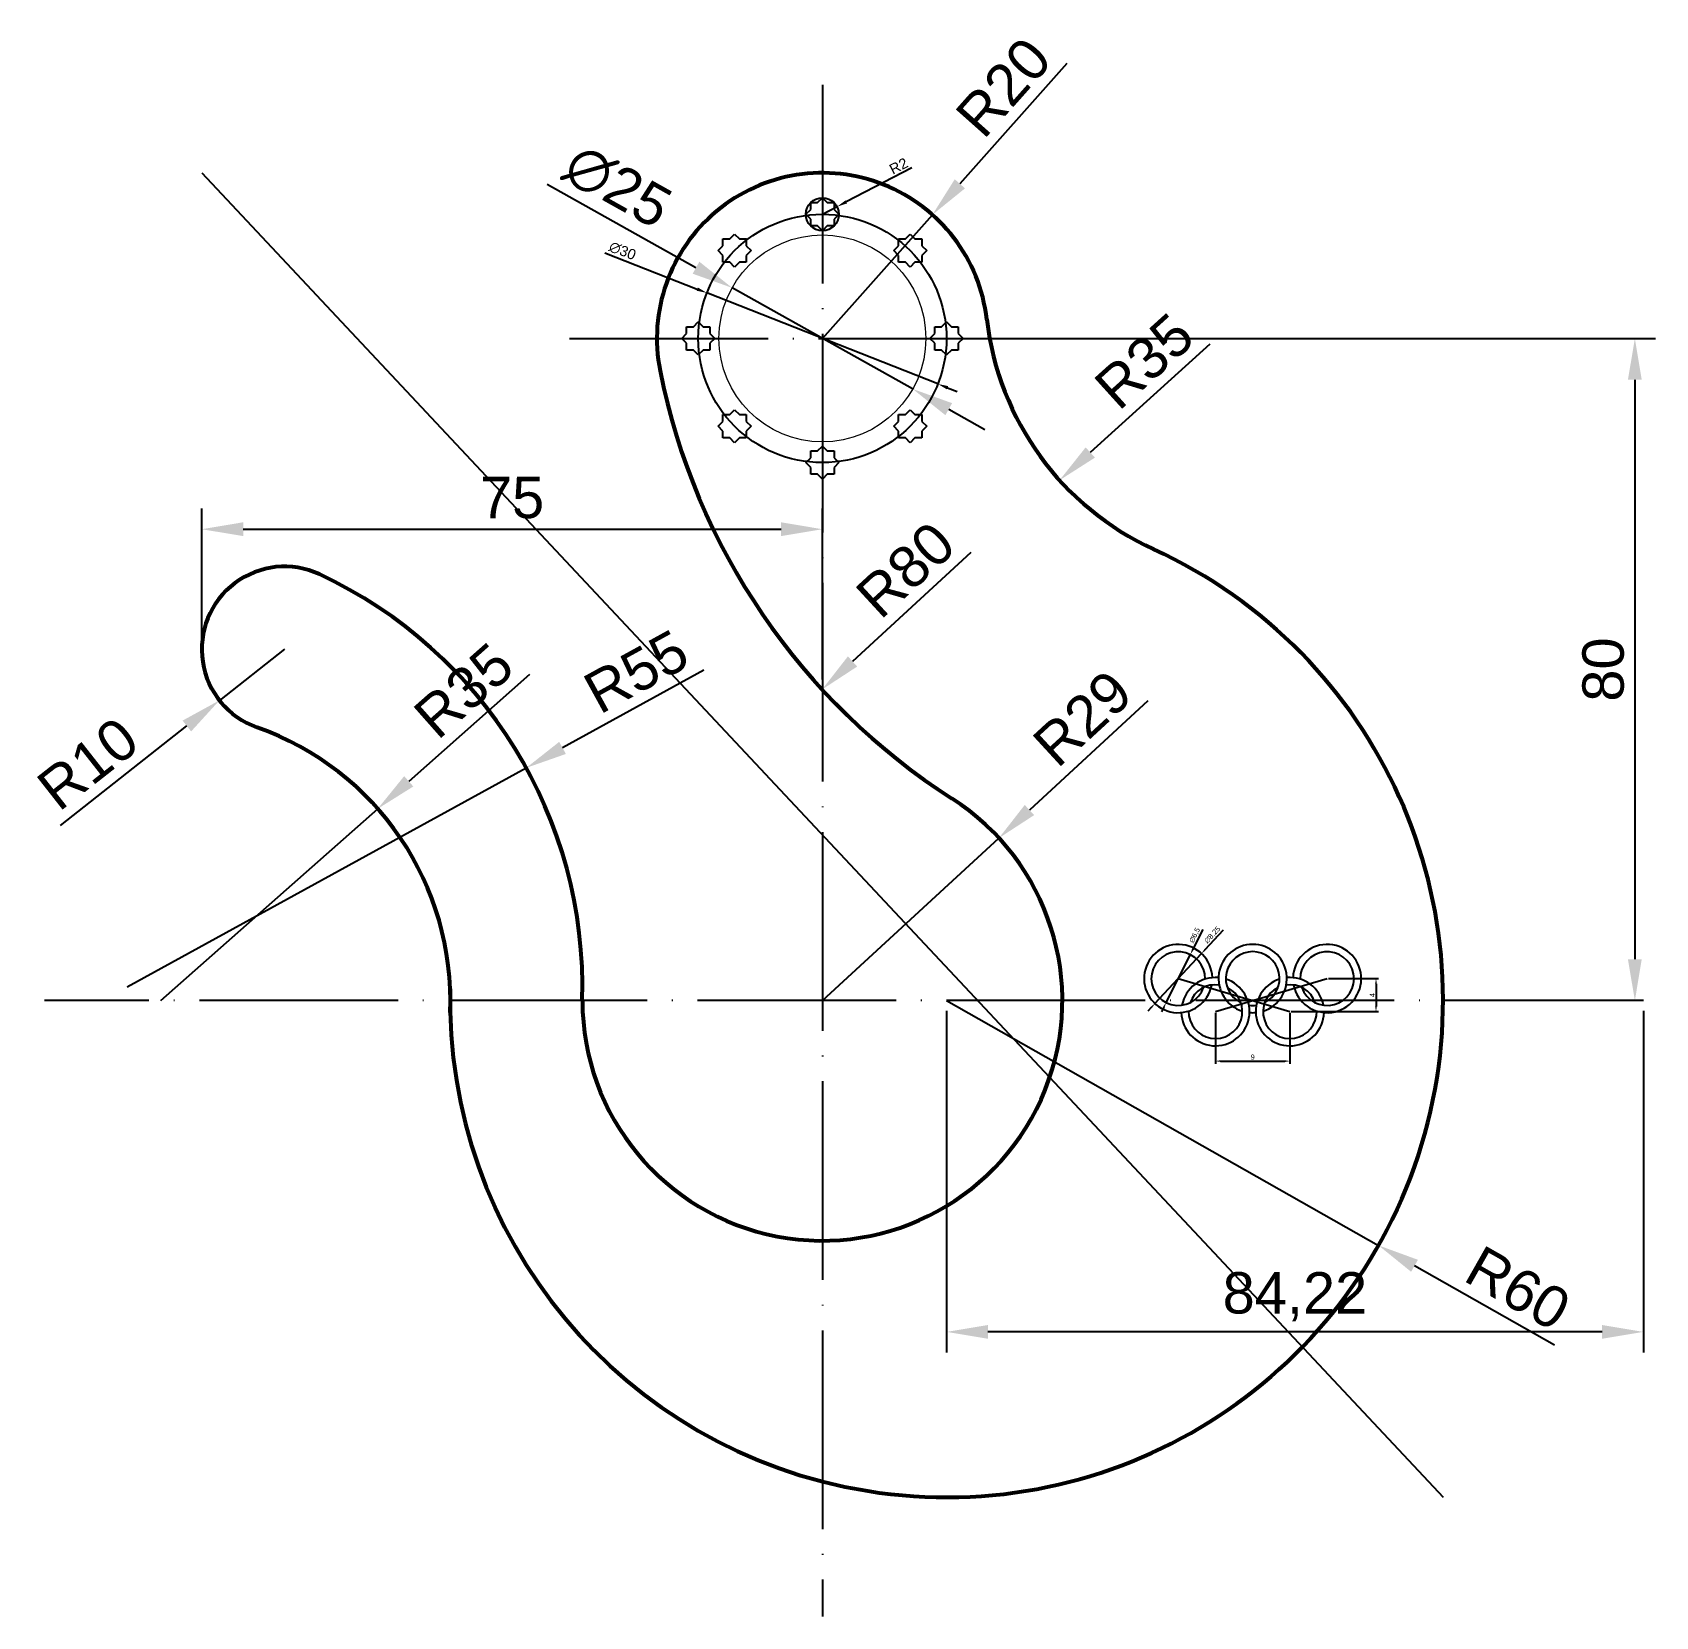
# Model space of a CAD drawing. Header units: millimetres. Extents: x 4700 to 4896, y 3064 to 3255.
import ezdxf

# ---------------------------------------------------------------- set-up
doc = ezdxf.new("R2010")
doc.units = ezdxf.units.MM
doc.linetypes.add('ACAD_ISO04W100', pattern=[30, 24, -3, 0, -3])
doc.layers.add('Cotas', color=253, linetype='Continuous')
doc.layers.add('Ejes', color=9, linetype='Continuous')
doc.styles.get("Standard").update_dxf_attribs({"font": 'arial.ttf'})
doc.dimstyles.new('Ari_m', dxfattribs={"dimtxt": 2.5, "dimasz": 2.5, "dimexe": 1.25, "dimexo": 0.625, "dimtad": 1, "dimtxsty": 'Standard', "dimcen": 2.5, "dimadec": 0, "dimazin": 0, "dimtfac": 1, "dimtmove": 0, "dimatfit": 3, "dimfxl": 1, "dimarcsym": 0})

# ---------------------------------------------------------------- blocks, each defined once
blk = doc.blocks.new('*D9')
at = {"layer": 'Cotas', "color": 0, "lineweight": -2, "transparency": 16777216}
for p, q in [((4780.96, 3177.98), (4763.88, 3168.6)), ((4711.28, 3139.72), (4759.49, 3166.19))]:
    blk.add_line(p, q, dxfattribs=at)
at = {"layer": 'Cotas', "color": 0, "transparency": 16777216}
blk.add_solid([(4763.47, 3169.33), (4764.28, 3167.87), (4759.49, 3166.19)], dxfattribs=at)
at = {"layer": 'Defpoints', "color": 0, "transparency": 16777216}
for p in [(4759.49, 3166.19), (4711.28, 3139.72)]:
    blk.add_point(p, dxfattribs=at)
at = {"layer": 'Cotas', "color": 0, "lineweight": 9, "transparency": 16777216, "insert": (4772.78, 3177.81), "char_height": 5, "attachment_point": 5, "rotation": 28.7717}
blk.add_mtext('R55', dxfattribs=at)
blk = doc.blocks.new('*D8')
at = {"layer": 'Cotas', "color": 0, "lineweight": -2, "transparency": 16777216}
for p, q in [((4834.61, 3174.27), (4820.29, 3161.09)), ((4795.28, 3138.07), (4816.61, 3157.71))]:
    blk.add_line(p, q, dxfattribs=at)
at = {"layer": 'Cotas', "color": 0, "transparency": 16777216}
blk.add_solid([(4819.73, 3161.71), (4820.86, 3160.48), (4816.61, 3157.71)], dxfattribs=at)
at = {"layer": 'Defpoints', "color": 0, "transparency": 16777216}
for p in [(4816.61, 3157.71), (4795.28, 3138.07)]:
    blk.add_point(p, dxfattribs=at)
at = {"layer": 'Cotas', "color": 0, "lineweight": 9, "transparency": 16777216, "insert": (4826.72, 3172.17), "char_height": 5, "attachment_point": 5, "rotation": 42.6223}
blk.add_mtext('R29', dxfattribs=at)
blk = doc.blocks.new('*D13')
at = {"layer": 'Cotas', "color": 0, "lineweight": -2, "transparency": 16777216}
for p, q in [((4810.28, 3138.07), (4862.48, 3108.5)), ((4883.74, 3096.45), (4866.83, 3106.03))]:
    blk.add_line(p, q, dxfattribs=at)
at = {"layer": 'Cotas', "color": 0, "transparency": 16777216}
blk.add_solid([(4867.24, 3106.76), (4866.42, 3105.31), (4862.48, 3108.5)], dxfattribs=at)
at = {"layer": 'Defpoints', "color": 0, "transparency": 16777216}
for p in [(4810.28, 3138.07), (4862.48, 3108.5)]:
    blk.add_point(p, dxfattribs=at)
at = {"layer": 'Cotas', "color": 0, "lineweight": 9, "transparency": 16777216, "insert": (4879.33, 3103.32), "char_height": 5, "attachment_point": 5, "rotation": 330.4672}
blk.add_mtext('R60', dxfattribs=at)
blk = doc.blocks.new('*D10')
at = {"layer": 'Cotas', "color": 0, "lineweight": -2, "transparency": 16777216}
for p, q in [((4759.89, 3177.47), (4745.29, 3164.56)), ((4715.32, 3138.07), (4741.54, 3161.25))]:
    blk.add_line(p, q, dxfattribs=at)
at = {"layer": 'Cotas', "color": 0, "transparency": 16777216}
blk.add_solid([(4744.74, 3165.19), (4745.84, 3163.94), (4741.54, 3161.25)], dxfattribs=at)
at = {"layer": 'Defpoints', "color": 0, "transparency": 16777216}
for p in [(4741.54, 3161.25), (4715.32, 3138.07)]:
    blk.add_point(p, dxfattribs=at)
at = {"layer": 'Cotas', "color": 0, "lineweight": 9, "transparency": 16777216, "insert": (4751.94, 3175.52), "char_height": 5, "attachment_point": 5, "rotation": 41.4787}
blk.add_mtext('R35', dxfattribs=at)
blk = doc.blocks.new('*D3')
at = {"layer": 'Cotas', "color": 0, "lineweight": -2, "transparency": 16777216}
for p, q in [((4796.53, 3218.07), (4895.96, 3218.07)), ((4893.46, 3213.07), (4893.46, 3143.07)), ((4893.24, 3138.07), (4890.96, 3138.07))]:
    blk.add_line(p, q, dxfattribs=at)
at = {"layer": 'Cotas', "color": 0, "transparency": 16777216}
for points in [[(4892.62, 3213.07), (4894.29, 3213.07), (4893.46, 3218.07)], [(4892.62, 3143.07), (4894.29, 3143.07), (4893.46, 3138.07)]]:
    blk.add_solid(points, dxfattribs=at)
at = {"layer": 'Defpoints', "color": 0, "transparency": 16777216}
for p in [(4795.28, 3218.07), (4893.46, 3138.07), (4894.49, 3138.07)]:
    blk.add_point(p, dxfattribs=at)
at = {"layer": 'Cotas', "color": 0, "lineweight": 9, "transparency": 16777216, "insert": (4889.65, 3178.07), "char_height": 5, "attachment_point": 5, "rotation": 90}
blk.add_mtext('80', dxfattribs=at)
blk = doc.blocks.new('*D7')
at = {"layer": 'Cotas', "color": 0, "lineweight": -2, "transparency": 16777216}
for p, q in [((4824.8, 3251.27), (4811.89, 3236.75)), ((4795.28, 3218.07), (4808.57, 3233.01))]:
    blk.add_line(p, q, dxfattribs=at)
at = {"layer": 'Cotas', "color": 0, "transparency": 16777216}
blk.add_solid([(4811.27, 3237.3), (4812.51, 3236.2), (4808.57, 3233.01)], dxfattribs=at)
at = {"layer": 'Defpoints', "color": 0, "transparency": 16777216}
for p in [(4808.57, 3233.01), (4795.28, 3218.07)]:
    blk.add_point(p, dxfattribs=at)
at = {"layer": 'Cotas', "color": 0, "lineweight": 9, "transparency": 16777216, "insert": (4817.17, 3248.41), "char_height": 5, "attachment_point": 5, "rotation": 48.3502}
blk.add_mtext('R20', dxfattribs=at)
blk = doc.blocks.new('*D6')
at = {"layer": 'Cotas', "color": 0, "lineweight": -2, "transparency": 16777216}
for p, q in [((4720.28, 3181.76), (4720.28, 3197.52)), ((4795.28, 3176.87), (4795.28, 3197.52)), ((4725.28, 3195.02), (4790.28, 3195.02))]:
    blk.add_line(p, q, dxfattribs=at)
at = {"layer": 'Cotas', "color": 0, "transparency": 16777216}
for points in [[(4725.28, 3195.86), (4725.28, 3194.19), (4720.28, 3195.02)], [(4790.28, 3195.86), (4790.28, 3194.19), (4795.28, 3195.02)]]:
    blk.add_solid(points, dxfattribs=at)
at = {"layer": 'Defpoints', "color": 0, "transparency": 16777216}
for p in [(4795.28, 3195.02), (4720.28, 3180.51), (4795.28, 3175.62)]:
    blk.add_point(p, dxfattribs=at)
at = {"layer": 'Cotas', "color": 0, "lineweight": 9, "transparency": 16777216, "insert": (4757.78, 3198.82), "char_height": 5, "attachment_point": 5}
blk.add_mtext('75', dxfattribs=at)
blk = doc.blocks.new('*D5')
at = {"layer": 'Cotas', "color": 0, "lineweight": -2, "transparency": 16777216}
blk.add_line((4813.22, 3192.2), (4798.92, 3179.04), dxfattribs=at)
at = {"layer": 'Cotas', "color": 0, "transparency": 16777216}
blk.add_solid([(4798.36, 3179.66), (4799.48, 3178.43), (4795.24, 3175.66)], dxfattribs=at)
at = {"layer": 'Defpoints', "color": 0, "transparency": 16777216}
for p in [(4854.11, 3229.83), (4795.24, 3175.66)]:
    blk.add_point(p, dxfattribs=at)
at = {"layer": 'Cotas', "color": 0, "lineweight": 9, "transparency": 16777216, "insert": (4805.33, 3190.11), "char_height": 5, "attachment_point": 5, "rotation": 42.6175}
blk.add_mtext('R80', dxfattribs=at)
blk = doc.blocks.new('*D12')
at = {"layer": 'Cotas', "color": 0, "lineweight": -2, "transparency": 16777216}
for p, q in [((4810.28, 3136.82), (4810.28, 3095.55)), ((4894.49, 3136.82), (4894.49, 3095.55)), ((4889.49, 3098.05), (4815.28, 3098.05))]:
    blk.add_line(p, q, dxfattribs=at)
at = {"layer": 'Cotas', "color": 0, "transparency": 16777216}
for points in [[(4815.28, 3098.88), (4815.28, 3097.22), (4810.28, 3098.05)], [(4889.49, 3098.88), (4889.49, 3097.22), (4894.49, 3098.05)]]:
    blk.add_solid(points, dxfattribs=at)
at = {"layer": 'Defpoints', "color": 0, "transparency": 16777216}
for p in [(4810.28, 3138.07), (4894.49, 3138.07), (4810.28, 3098.05)]:
    blk.add_point(p, dxfattribs=at)
at = {"layer": 'Cotas', "color": 0, "lineweight": 9, "transparency": 16777216, "insert": (4852.38, 3102.3), "char_height": 5, "attachment_point": 5}
blk.add_mtext('84,22', dxfattribs=at)
blk = doc.blocks.new('*D11')
at = {"layer": 'Cotas', "color": 0, "lineweight": -2, "transparency": 16777216}
for p, q in [((4730.28, 3180.51), (4722.41, 3174.34)), ((4703.2, 3159.24), (4718.48, 3171.25))]:
    blk.add_line(p, q, dxfattribs=at)
at = {"layer": 'Cotas', "color": 0, "transparency": 16777216}
blk.add_solid([(4717.96, 3171.9), (4718.99, 3170.59), (4722.41, 3174.34)], dxfattribs=at)
at = {"layer": 'Defpoints', "color": 0, "transparency": 16777216}
for p in [(4730.28, 3180.51), (4722.41, 3174.34)]:
    blk.add_point(p, dxfattribs=at)
at = {"layer": 'Cotas', "color": 0, "lineweight": 9, "transparency": 16777216, "insert": (4706.52, 3166.69), "char_height": 5, "attachment_point": 5, "rotation": 38.1505}
blk.add_mtext('R10', dxfattribs=at)
blk = doc.blocks.new('*D4')
at = {"layer": 'Cotas', "color": 0, "lineweight": -2, "transparency": 16777216}
blk.add_line((4842.11, 3217.36), (4827.65, 3204.29), dxfattribs=at)
at = {"layer": 'Cotas', "color": 0, "transparency": 16777216}
blk.add_solid([(4827.09, 3204.91), (4828.21, 3203.67), (4823.94, 3200.94)], dxfattribs=at)
at = {"layer": 'Defpoints', "color": 0, "transparency": 16777216}
for p in [(4849.91, 3224.41), (4823.94, 3200.94)]:
    blk.add_point(p, dxfattribs=at)
at = {"layer": 'Cotas', "color": 0, "transparency": 16777216, "insert": (4834.18, 3215.32), "char_height": 5, "attachment_point": 5, "rotation": 42.1064}
blk.add_mtext('R35', dxfattribs=at)
blk = doc.blocks.new('*U1')
for p, q in [((-0.59, 1.41), (0, 2)), ((0, 2), (0.59, 1.41)), ((-2, 0), (-1.41, 0.59)), ((-1.41, -0.59), (-2, 0)), ((-1.41, 1.41), (-0.59, 1.41)), ((-1.41, 0.59), (-1.41, 1.41)), ((0.59, 1.41), (1.41, 1.41)), ((1.41, 1.41), (1.41, 0.59)), ((1.41, 0.59), (2, 0)), ((2, 0), (1.41, -0.59)), ((-1.41, -1.41), (-1.41, -0.59)), ((-0.59, -1.41), (-1.41, -1.41)), ((0, -2), (-0.59, -1.41)), ((0.59, -1.41), (0, -2)), ((1.41, -1.41), (0.59, -1.41)), ((1.41, -0.59), (1.41, -1.41))]:
    blk.add_line(p, q)
blk.add_lwpolyline([(1.95, -0.13), (2, 0)])
blk = doc.blocks.new('*U2')
at = {"color": 0, "linetype": 'ByBlock', "lineweight": -2, "transparency": 16777216}
blk.add_blockref('*U1', (5193.27, 3518.46), dxfattribs=at)
for p, rotation in [((5182.66, 3514.07), 45.00000000000001), ((5203.88, 3514.07), 314.9999999999999), ((5178.27, 3503.46), 90), ((5208.27, 3503.46), 269.9999999999999), ((5182.66, 3492.85), 135), ((5203.88, 3492.85), 225), ((5193.27, 3488.46), 180)]:
    blk.add_blockref('*U1', p, dxfattribs=dict(at, rotation=rotation))
blk = doc.blocks.new('*D18')
at = {"layer": 'Cotas', "color": 0, "lineweight": -2, "transparency": 16777216}
for p, q in [((4842.78, 3136.58), (4842.78, 3130.45)), ((4851.78, 3136.58), (4851.78, 3130.45)), ((4843.4, 3130.76), (4851.15, 3130.76))]:
    blk.add_line(p, q, dxfattribs=at)
at = {"layer": 'Cotas', "color": 0, "transparency": 16777216}
for points in [[(4843.4, 3130.87), (4843.4, 3130.66), (4842.78, 3130.76)], [(4851.15, 3130.87), (4851.15, 3130.66), (4851.78, 3130.76)]]:
    blk.add_solid(points, dxfattribs=at)
at = {"layer": 'Defpoints', "color": 0, "transparency": 16777216}
for p in [(4842.78, 3136.74), (4851.78, 3136.74), (4851.78, 3130.76)]:
    blk.add_point(p, dxfattribs=at)
at = {"layer": 'Cotas', "color": 0, "transparency": 16777216, "insert": (4847.28, 3131.24), "char_height": 0.625, "attachment_point": 5}
blk.add_mtext('9', dxfattribs=at)
blk = doc.blocks.new('*D17')
at = {"layer": 'Cotas', "color": 0, "lineweight": -2, "transparency": 16777216}
for p, q in [((4856.43, 3140.74), (4862.49, 3140.74)), ((4862.18, 3140.11), (4862.18, 3137.36)), ((4851.93, 3136.74), (4862.49, 3136.74))]:
    blk.add_line(p, q, dxfattribs=at)
at = {"layer": 'Cotas', "color": 0, "transparency": 16777216}
for points in [[(4862.07, 3140.11), (4862.28, 3140.11), (4862.18, 3140.74)], [(4862.07, 3137.36), (4862.28, 3137.36), (4862.18, 3136.74)]]:
    blk.add_solid(points, dxfattribs=at)
at = {"layer": 'Defpoints', "color": 0, "transparency": 16777216}
for p in [(4856.28, 3140.74), (4851.78, 3136.74), (4862.18, 3136.74)]:
    blk.add_point(p, dxfattribs=at)
at = {"layer": 'Cotas', "color": 0, "transparency": 16777216, "insert": (4861.71, 3138.74), "char_height": 0.625, "attachment_point": 5, "rotation": 90}
blk.add_mtext('4', dxfattribs=at)
blk = doc.blocks.new('*D16')
at = {"layer": 'Cotas', "color": 0, "lineweight": -2, "transparency": 16777216}
for p, q in [((4841.26, 3146.66), (4840.02, 3144.2)), ((4836.81, 3137.83), (4839.74, 3143.64)), ((4836.53, 3137.28), (4836.25, 3136.72))]:
    blk.add_line(p, q, dxfattribs=at)
at = {"layer": 'Cotas', "color": 0, "transparency": 16777216}
for points in [[(4839.92, 3144.25), (4840.11, 3144.15), (4839.74, 3143.64)], [(4836.44, 3137.32), (4836.63, 3137.23), (4836.81, 3137.83)]]:
    blk.add_solid(points, dxfattribs=at)
at = {"layer": 'Defpoints', "color": 0, "transparency": 16777216}
for p in [(4839.74, 3143.64), (4836.81, 3137.83)]:
    blk.add_point(p, dxfattribs=at)
at = {"layer": 'Cotas', "color": 0, "transparency": 16777216, "insert": (4840.29, 3145.95), "char_height": 0.625, "attachment_point": 5, "rotation": 63.3}
blk.add_mtext('∅6,5', dxfattribs=at)
blk = doc.blocks.new('*D15')
at = {"layer": 'Cotas', "color": 0, "lineweight": -2, "transparency": 16777216}
for p, q in [((4843.72, 3146.59), (4841.51, 3144.21)), ((4835.46, 3137.72), (4841.09, 3143.76)), ((4835.04, 3137.26), (4834.61, 3136.8))]:
    blk.add_line(p, q, dxfattribs=at)
at = {"layer": 'Cotas', "color": 0, "transparency": 16777216}
for points in [[(4841.43, 3144.29), (4841.59, 3144.14), (4841.09, 3143.76)], [(4834.96, 3137.33), (4835.12, 3137.19), (4835.46, 3137.72)]]:
    blk.add_solid(points, dxfattribs=at)
at = {"layer": 'Defpoints', "color": 0, "transparency": 16777216}
for p in [(4841.09, 3143.76), (4835.46, 3137.72)]:
    blk.add_point(p, dxfattribs=at)
at = {"layer": 'Cotas', "color": 0, "transparency": 16777216, "insert": (4842.43, 3146), "char_height": 0.625, "attachment_point": 5, "rotation": 47.0541}
blk.add_mtext('∅8,25', dxfattribs=at)
blk = doc.blocks.new('*D14')
at = {"layer": 'Cotas', "color": 0, "lineweight": -2, "transparency": 16777216}
for p, q in [((4806.09, 3238.67), (4798.16, 3234.57)), ((4795.28, 3233.07), (4797.05, 3233.99))]:
    blk.add_line(p, q, dxfattribs=at)
at = {"layer": 'Cotas', "color": 0, "transparency": 16777216}
blk.add_solid([(4798.07, 3234.75), (4798.26, 3234.38), (4797.05, 3233.99)], dxfattribs=at)
at = {"layer": 'Defpoints', "color": 0, "transparency": 16777216}
for p in [(4795.28, 3233.07), (4797.05, 3233.99)]:
    blk.add_point(p, dxfattribs=at)
at = {"layer": 'Cotas', "color": 0, "transparency": 16777216, "insert": (4804.49, 3238.9), "char_height": 1.25, "attachment_point": 5, "rotation": 27.3851}
blk.add_mtext('R2', dxfattribs=at)
blk = doc.blocks.new('*D19')
at = {"layer": 'Cotas', "color": 0, "lineweight": -2, "transparency": 16777216}
for p, q in [((4769, 3228.42), (4780.16, 3224.03)), ((4809.23, 3212.57), (4781.32, 3223.57)), ((4810.39, 3212.12), (4811.56, 3211.66))]:
    blk.add_line(p, q, dxfattribs=at)
at = {"layer": 'Cotas', "color": 0, "transparency": 16777216}
for points in [[(4780.23, 3224.22), (4780.08, 3223.83), (4781.32, 3223.57)], [(4810.47, 3212.31), (4810.32, 3211.92), (4809.23, 3212.57)]]:
    blk.add_solid(points, dxfattribs=at)
at = {"layer": 'Defpoints', "color": 0, "transparency": 16777216}
for p in [(4781.32, 3223.57), (4809.23, 3212.57)]:
    blk.add_point(p, dxfattribs=at)
at = {"layer": 'Cotas', "color": 0, "transparency": 16777216, "insert": (4771.12, 3228.65), "char_height": 1.25, "attachment_point": 5, "rotation": 338.5024}
blk.add_mtext('∅30', dxfattribs=at)
blk = doc.blocks.new('*D20')
at = {"layer": 'Cotas', "color": 0, "lineweight": -2, "transparency": 16777216}
for p, q in [((4762, 3236.69), (4780, 3226.62)), ((4806.18, 3211.97), (4784.37, 3224.18)), ((4810.55, 3209.52), (4814.91, 3207.08))]:
    blk.add_line(p, q, dxfattribs=at)
at = {"layer": 'Cotas', "color": 0, "transparency": 16777216}
for points in [[(4780.41, 3227.34), (4779.6, 3225.89), (4784.37, 3224.18)], [(4810.95, 3210.25), (4810.14, 3208.8), (4806.18, 3211.97)]]:
    blk.add_solid(points, dxfattribs=at)
at = {"layer": 'Defpoints', "color": 0, "transparency": 16777216}
for p in [(4784.37, 3224.18), (4806.18, 3211.97)]:
    blk.add_point(p, dxfattribs=at)
at = {"layer": 'Cotas', "color": 0, "transparency": 16777216, "insert": (4770.53, 3236.44), "char_height": 5, "attachment_point": 5, "rotation": 330.7661}
blk.add_mtext('∅25', dxfattribs=at)

msp = doc.modelspace()

# ---------------------------------------------------------------- linework, layer by layer
at = {"lineweight": 9}
msp.add_circle((4795.275, 3218.07), 12.5, dxfattribs=at)
at = {"lineweight": 53}
for centre, radius, start, end in [((4795.275, 3218.07), 20, 6.6168, 191.29949), ((4849.909, 3224.408), 35, 186.6168, 245.3423), ((4854.112, 3229.827), 80, 191.29949, 237.33073), ((4810.275, 3138.07), 60, 178.63554, 65.3423), ((4730.275, 3180.513), 10, 65.03618, 250.59114), ((4711.283, 3139.717), 55, 358.28415, 65.03618), ((4715.321, 3138.07), 35, 357.66049, 70.59114), ((4795.275, 3138.07), 29, 180, 57.33073)]:
    msp.add_arc(centre, radius, start, end, dxfattribs=at)
for centre, radius, start, end in [((4838.275, 3140.737), 4.125, 1.49737, 349.08248), ((4847.275, 3140.737), 4.125, 287.65044, 252.34956), ((4856.275, 3140.737), 4.125, 190.91752, 178.50263), ((4838.275, 3140.737), 3.25, 358.78016, 340.50483), ((4847.275, 3140.737), 3.25, 296.2281, 243.7719), ((4856.275, 3140.737), 3.25, 199.49517, 181.21984), ((4842.775, 3136.737), 4.125, 181.49737, 72.34956), ((4842.775, 3136.737), 4.125, 84.76444, 169.08248), ((4851.775, 3136.737), 4.125, 107.65044, 358.50263), ((4851.775, 3136.737), 4.125, 10.91752, 95.23556), ((4842.775, 3136.737), 3.25, 178.78016, 63.7719), ((4842.775, 3136.737), 3.25, 82.04724, 160.50483), ((4851.775, 3136.737), 3.25, 116.2281, 1.21984), ((4851.775, 3136.737), 3.25, 19.49517, 97.95276), ((4847.275, 3140.737), 3.25, 262.04724, 277.95276), ((4847.275, 3140.737), 4.125, 264.76444, 275.23556)]:
    msp.add_arc(centre, radius, start, end)
at = {"layer": 'Ejes', "linetype": 'ACAD_ISO04W100'}
for p, q in [((4795.275, 3248.724), (4795.275, 3063.662)), ((4764.721, 3218.07), (4825.829, 3218.07)), ((4894.491, 3138.07), (4701.254, 3138.07))]:
    msp.add_line(p, q, dxfattribs=at)
at = {"layer": 'Ejes'}
for p, q in [((4720.275, 3238.07), (4870.275, 3078.07)), ((4838.275, 3140.737), (4851.775, 3136.737)), ((4842.775, 3136.737), (4856.275, 3140.737))]:
    msp.add_line(p, q, dxfattribs=at)
for centre, radius in [((4795.275, 3233.07), 2), ((4795.275, 3218.07), 15)]:
    msp.add_circle(centre, radius, dxfattribs=at)

# ---------------------------------------------------------------- block references
at = {"lineweight": 53}
msp.add_blockref('*U2', (-397.996, -285.389), dxfattribs=at)

# ---------------------------------------------------------------- dimensions: what is measured, and where the dimension line sits
at = {"layer": 'Cotas', "lineweight": 9}
for center, mpoint, picture, middle in [((4795.275, 3218.07), (4808.567, 3233.015), '*D7', (4817.166, 3248.406)), ((4711.283, 3139.717), (4759.493, 3166.19), '*D9', (4772.781, 3177.814)), ((4715.321, 3138.07), (4741.543, 3161.252), '*D10', (4751.942, 3175.523)), ((4730.275, 3180.513), (4722.411, 3174.336), '*D11', (4706.524, 3166.692)), ((4795.275, 3138.07), (4816.614, 3157.708), '*D8', (4826.717, 3172.173)), ((4810.275, 3138.07), (4862.479, 3108.495), '*D13', (4879.332, 3103.318))]:
    dim = msp.add_radius_dim(center=center, mpoint=mpoint, dimstyle='Ari_m', dxfattribs=at)
    dim.commit()
    dim.dimension.update_dxf_attribs({"geometry": picture, "text_midpoint": middle})
at = {"layer": 'Cotas'}
for p1, p2, picture, middle in [((4806.183, 3211.966), (4784.367, 3224.175), '*D20', (4768.607, 3232.995)), ((4809.232, 3212.574), (4781.319, 3223.567), '*D19', (4770.755, 3227.728))]:
    dim = msp.add_diameter_dim_2p(p1=p1, p2=p2, dimstyle='Ari_m', dxfattribs=at)
    dim.commit()
    dim.dimension.update_dxf_attribs({"geometry": picture, "text_midpoint": middle, "dimtype": 163})
for center, mpoint, picture, middle in [((4795.275, 3233.07), (4797.051, 3233.99), '*D14', (4804.922, 3238.068)), ((4849.909, 3224.408), (4823.942, 3200.94), '*D4', (4836.734, 3212.501))]:
    dim = msp.add_radius_dim(center=center, mpoint=mpoint, dimstyle='Ari_m', dxfattribs=at)
    dim.commit()
    dim.dimension.update_dxf_attribs({"geometry": picture, "text_midpoint": middle, "dimtype": 164})
at = {"layer": 'Cotas', "lineweight": 9}
dim = msp.add_radius_dim(center=(4854.112, 3229.827), mpoint=(4795.241, 3175.659), dimstyle='Ari_m', dxfattribs=at)
dim.commit()
dim.dimension.update_dxf_attribs({"geometry": '*D5', "text_midpoint": (4807.909, 3187.315), "dimtype": 164})
dim = msp.add_linear_dim(base=(4893.457, 3138.07), p1=(4795.275, 3218.07), p2=(4894.491, 3138.07), angle=90, dimstyle='Ari_m', dxfattribs=at)
dim.commit()
dim.dimension.update_dxf_attribs({"geometry": '*D3', "text_midpoint": (4893.457, 3178.07), "dimtype": 160})
for base, p1, p2, picture, middle in [((4795.275, 3195.024), (4720.275, 3180.513), (4795.275, 3175.621), '*D6', (4757.775, 3198.817)), ((4810.275, 3098.049), (4894.491, 3138.07), (4810.275, 3138.07), '*D12', (4852.383, 3102.304))]:
    dim = msp.add_linear_dim(base=base, p1=p1, p2=p2, dimstyle='Ari_m', dxfattribs=at)
    dim.commit()
    dim.dimension.update_dxf_attribs({"geometry": picture, "text_midpoint": middle})
at = {"layer": 'Cotas'}
for p1, p2, picture, middle in [((4835.465, 3137.718), (4841.085, 3143.757), '*D15', (4842.433, 3146)), ((4836.815, 3137.834), (4839.735, 3143.641), '*D16', (4840.292, 3145.955))]:
    dim = msp.add_diameter_dim_2p(p1=p1, p2=p2, dimstyle='Ari_m', dxfattribs=at)
    dim.commit()
    dim.dimension.update_dxf_attribs({"geometry": picture, "text_midpoint": middle})
dim = msp.add_linear_dim(base=(4862.178, 3136.737), p1=(4856.275, 3140.737), p2=(4851.775, 3136.737), angle=90, dimstyle='Ari_m', dxfattribs=at)
dim.commit()
dim.dimension.update_dxf_attribs({"geometry": '*D17', "text_midpoint": (4861.71, 3138.737)})
dim = msp.add_linear_dim(base=(4851.775, 3130.764), p1=(4842.775, 3136.737), p2=(4851.775, 3136.737), dimstyle='Ari_m', dxfattribs=at)
dim.commit()
dim.dimension.update_dxf_attribs({"geometry": '*D18', "text_midpoint": (4847.275, 3131.239)})

doc.saveas('drawing.dxf')
